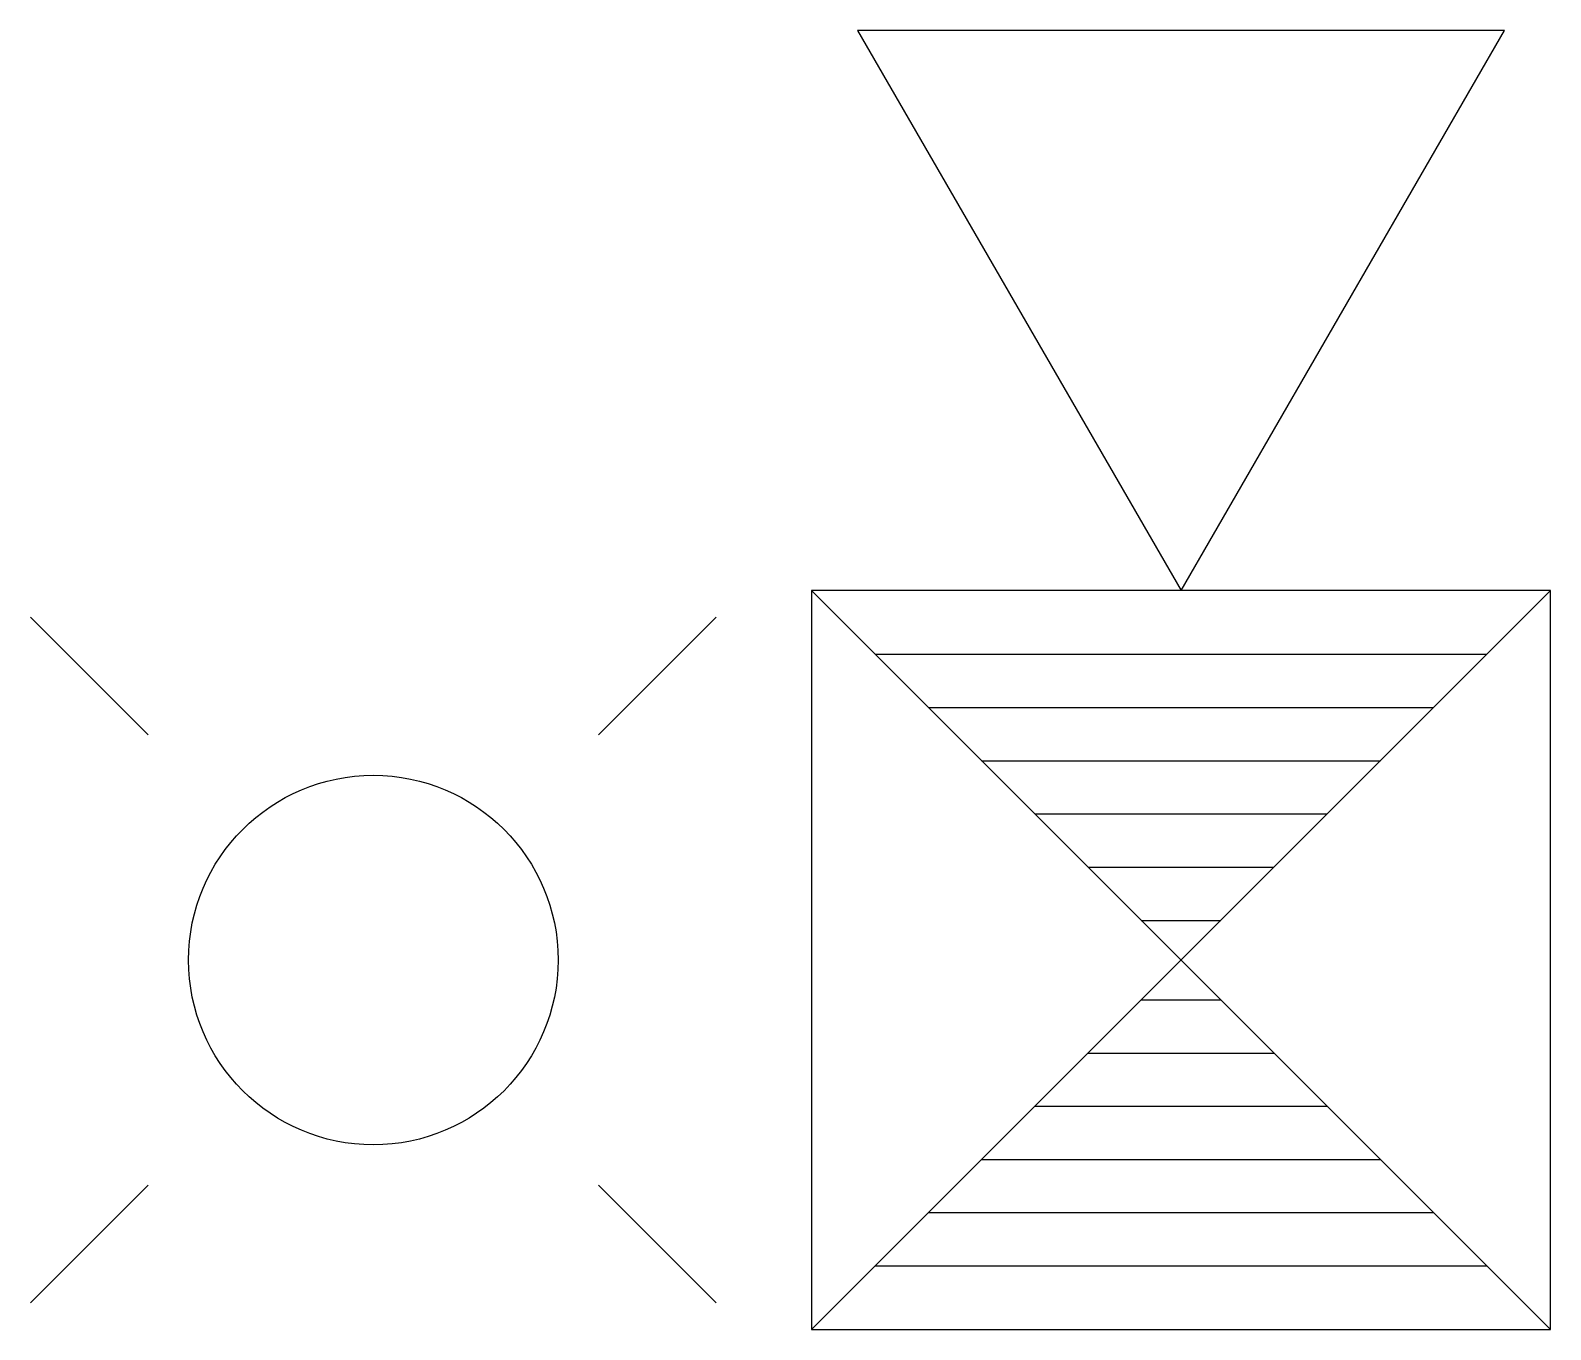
# Model space of a CAD drawing. Extents: x -0.132 to 0.125, y 0 to 0.22.
import ezdxf

# ---------------------------------------------------------------- set-up
doc = ezdxf.new("R2010")
doc.units = 0
doc.header["$MEASUREMENT"] = 0
doc.layers.get('0').update_dxf_attribs({"linetype": 'CONTINUOUS'})

# ---------------------------------------------------------------- blocks, each defined once
blk = doc.blocks.new('ES003')
for p, q in [((-0.0547, 0.21974), (0, 0.125)), ((0.0547, 0.21974), (-0.0547, 0.21974)), ((0, 0.125), (0.0547, 0.21974)), ((-0.0625, 0.125), (0.0625, 0)), ((-0.0625, 0), (0.0625, 0.125)), ((0.0625, 0.125), (-0.0625, 0.125)), ((-0.0625, 0.125), (-0.0625, 0)), ((0.0625, 0), (0.0625, 0.125)), ((-0.05172, 0.11422), (0.05172, 0.11422)), ((-0.04272, 0.10522), (0.04272, 0.10522)), ((-0.03372, 0.09622), (0.03372, 0.09622)), ((-0.02472, 0.08722), (0.02472, 0.08722)), ((-0.01572, 0.07822), (0.01572, 0.07822)), ((-0.00672, 0.06922), (0.00672, 0.06922)), ((-0.00672, 0.05578), (0.00672, 0.05578)), ((-0.01572, 0.04678), (0.01572, 0.04678)), ((-0.02472, 0.03778), (0.02472, 0.03778)), ((-0.03372, 0.02878), (0.03372, 0.02878)), ((-0.04272, 0.01978), (0.04272, 0.01978)), ((-0.05172, 0.01078), (0.05172, 0.01078)), ((-0.0625, 0), (0.0625, 0))]:
    blk.add_line(p, q)

msp = doc.modelspace()

# ---------------------------------------------------------------- linework, layer by layer
for p, q in [((-0.11217, 0.10058), (-0.13209, 0.12049)), ((-0.03601, 0.10058), (-0.0161, 0.12049)), ((-0.11217, 0.02442), (-0.13209, 0.00451)), ((-0.03601, 0.02442), (-0.0161, 0.00451))]:
    msp.add_line(p, q)
msp.add_circle((-0.07409, 0.0625), 0.03125)

# ---------------------------------------------------------------- block references
msp.add_blockref('ES003', (0.0625, 0))

doc.saveas('drawing.dxf')
